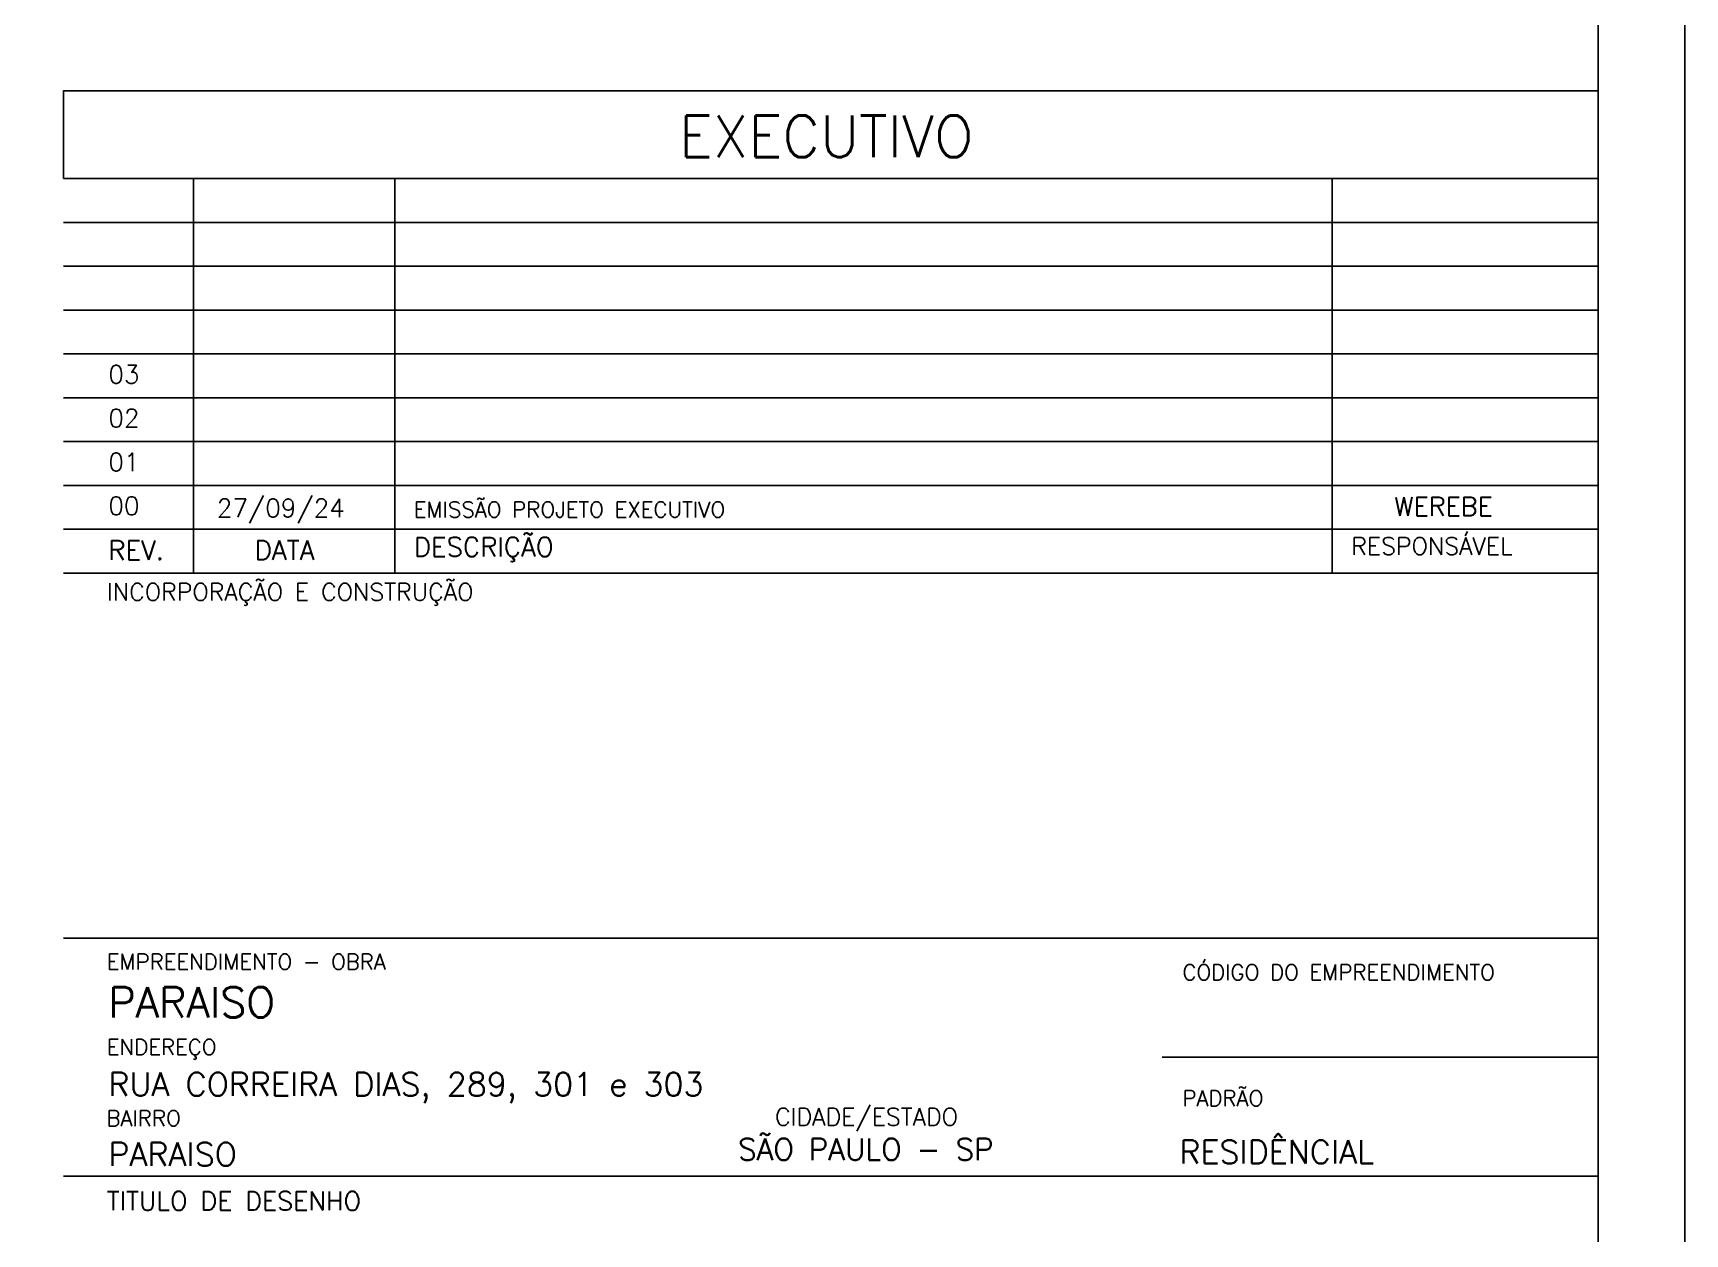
# Model space of a CAD drawing. Extents: x 1005 to 7189, y 1013 to 3983.
# Drawn here: x 6237 to 7189, y 1689 to 2381 of the extents above; entities that cross this region are included whole.
import ezdxf

# ---------------------------------------------------------------- set-up
doc = ezdxf.new("R2010")
doc.units = 0
doc.header["$MEASUREMENT"] = 0
for name, color, linetype in [('1', 1, 'CONTINUOUS'), ('3', 3, 'CONTINUOUS'), ('4', 4, 'CONTINUOUS'), ('6', 6, 'CONTINUOUS'), ('9', 9, 'CONTINUOUS')]:
    doc.layers.add(name, color=color, linetype=linetype)
doc.styles.get("Standard").update_dxf_attribs({"font": 'ROMANS.SHX'})

msp = doc.modelspace()

# ---------------------------------------------------------------- linework, layer by layer
at = {"layer": '1', "linetype": 'Continuous'}
for p, q in [((7138.994654, 2069.566745), (6254.762797, 2069.566745)), ((7138.994654, 1859.052392), (6254.762797, 1859.052392)), ((7138.994654, 1790.49122), (6887.966304, 1790.49122)), ((7138.994654, 1721.930048), (6254.762797, 1721.930048))]:
    msp.add_line(p, q, dxfattribs=at)
msp.add_lwpolyline([(1005.01258, 1013.090475), (7189.246905, 1013.090475), (7189.246905, 3983.090475), (1005.01258, 3983.090475), (1005.01258, 1013.090475)], dxfattribs=at)
at = {"layer": '6', "linetype": 'Continuous'}
for points in [[(1155.015047, 1063.09205), (7139.251311, 1063.09205), (7139.251311, 3933.090975), (1155.015047, 3933.090975), (1155.015047, 1063.09205)], [(6254.762797, 2296.940651), (7139.251311, 2296.940651), (7139.251311, 2347.468186), (6254.762797, 2347.468186), (6254.762797, 2296.940651)]]:
    msp.add_lwpolyline(points, dxfattribs=at)
at = {"layer": '9', "linetype": 'Continuous'}
for p, q in [((7139.251311, 2347.468186), (6254.762797, 2347.468186)), ((7139.251311, 2296.940651), (6254.762797, 2296.940651)), ((6329.796186, 2296.940651), (6329.796186, 2069.566745)), ((6445.732766, 2069.566745), (6445.732766, 2296.940651)), ((6986.006475, 2069.566745), (6986.006475, 2296.940651)), ((7138.994654, 2271.676884), (6254.762797, 2271.676884)), ((7138.994654, 2246.413116), (6254.762797, 2246.413116)), ((7138.994654, 2221.149349), (6254.762797, 2221.149349)), ((7138.994654, 2195.885582), (6254.762797, 2195.885582)), ((7138.994654, 2170.621814), (6254.762797, 2170.621814)), ((7138.994654, 2145.358047), (6254.762797, 2145.358047)), ((7138.994654, 2120.094279), (6254.762797, 2120.094279)), ((7138.994654, 2094.830512), (6254.762797, 2094.830512))]:
    msp.add_line(p, q, dxfattribs=at)

# ---------------------------------------------------------------- texts
at = {"layer": '3', "linetype": 'Continuous'}
for s, height, p in [('03', 10.5, (6280.649601, 2178.830474)), ('02', 10.5, (6280.649601, 2153.566706)), ('01', 10.5, (6280.649601, 2128.302939)), ('00', 10.499895, (6280.649601, 2103.039172)), ('27/09/24', 10.5, (6343.162866, 2101.783597)), ('EMISSÃO PROJETO EXECUTIVO', 9, (6456.720738, 2101.670287)), ('WEREBE', 10.749893, (7021.785885, 2102.604219)), ('REV.', 10.99989, (6280.649601, 2077.275409)), ('DATA', 10.99989, (6364.979258, 2077.275409)), ('DESCRIÇÃO', 10.99989, (6456.720738, 2079.107134)), ('RESPONSÁVEL', 9.9999, (6996.994446, 2080.107124)), ('INCORPORAÇÃO E CONSTRUÇÃO', 9.9999, (6279.799974, 2053.687828)), ('EMPREENDIMENTO - OBRA', 8.99991, (6279.799974, 1840.948341)), ('CÓDIGO DO EMPREENDIMENTO', 8.99991, (6899.617081, 1834.90199)), ('ENDEREÇO', 8.99991, (6279.799974, 1791.786394)), ('PADRÃO', 8.99991, (6899.617081, 1762.276718)), ('CIDADE/ESTADO', 9.9999, (6664.887698, 1751.0815)), ('BAIRRO', 8.99991, (6279.57662, 1750.769444)), ('TITULO DE DESENHO', 10.749893, (6279.799974, 1702.223164))]:
    msp.add_text(s, height=height, dxfattribs=at).set_placement(p)
at = {"layer": '4', "linetype": 'Continuous'}
for s, height, p in [('RUA CORREIRA DIAS, 289, 301 e 303', 13.5, (6280.649601, 1768.098358)), ('SÃO PAULO - SP', 12.499875, (6643.563236, 1731.159897)), ('RESIDÊNCIAL', 13.5, (6897.894943, 1729.093534)), ('PARAISO', 13.5, (6280.649601, 1727.747288))]:
    msp.add_text(s, height=height, dxfattribs=at).set_placement(p)
at = {"layer": '6', "linetype": 'Continuous'}
for s, height, p in [('EXECUTIVO', 24, (6609.45077, 2309.36575)), ('PARAISO', 17.5, (6280.649601, 1813.388736))]:
    msp.add_text(s, height=height, dxfattribs=at).set_placement(p)

doc.saveas('drawing.dxf')
